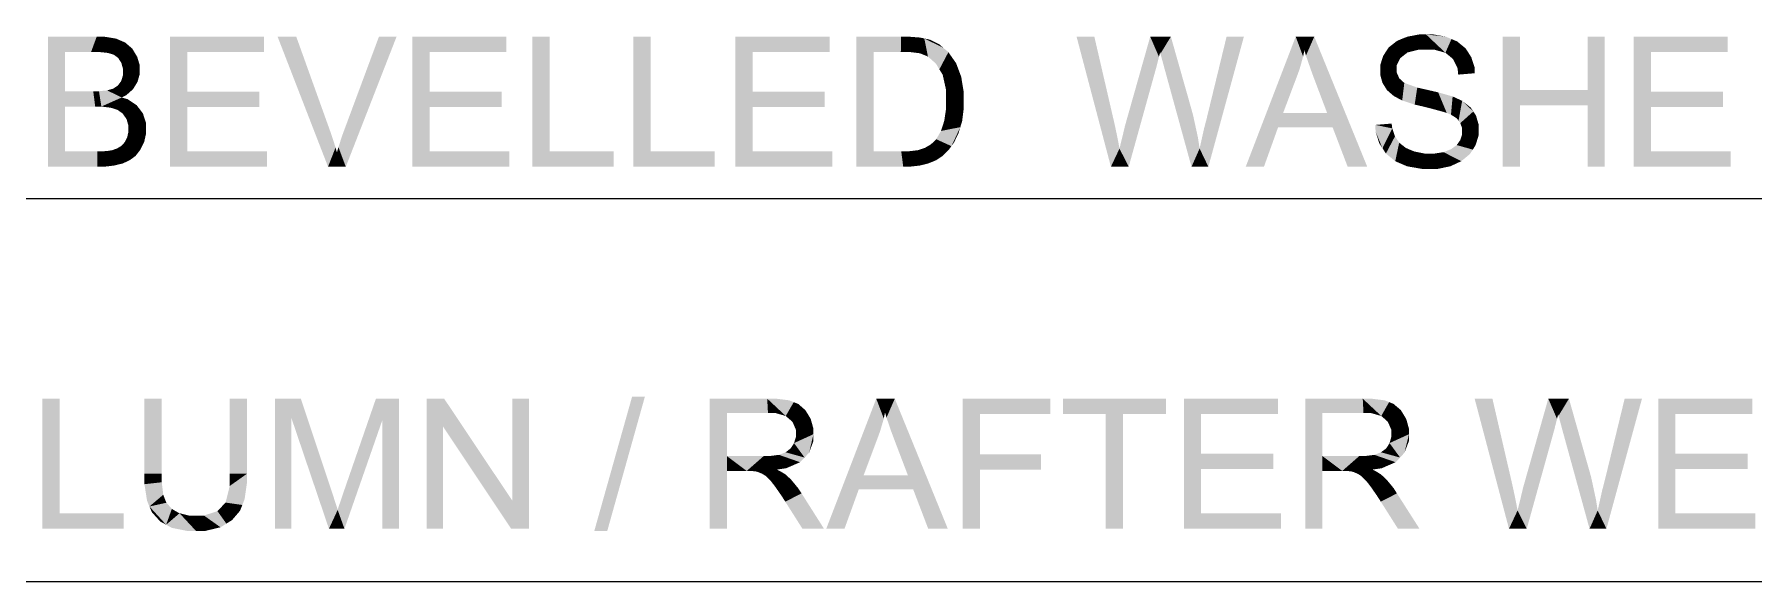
# Model space of a CAD drawing. Header units: millimetres. Extents: x 2 to 579, y 1 to 405.
# Drawn here: x 258.83 to 270.25, y 114.17 to 117.8 of the extents above; entities that cross this region are included whole.
import ezdxf

# ---------------------------------------------------------------- set-up
doc = ezdxf.new("R2010")
doc.units = ezdxf.units.MM
doc.linetypes.add('XKITLINE00', pattern=[0])
doc.layers.add('LinkedObject', color=7, linetype='Continuous', lineweight=0)

# ---------------------------------------------------------------- blocks, each defined once
blk = doc.blocks.new('*A4')
at = {"layer": 'LinkedObject'}
for points in [[(268.027, 117.804), (268.023, 117.703), (267.948, 117.789)], [(268.071, 117.804), (268.023, 117.703), (268.027, 117.804)], [(268.023, 117.703), (268.071, 117.804), (268.075, 117.703)], [(268.071, 117.804), (268.125, 117.703), (268.075, 117.703)], [(268.203, 117.789), (268.071, 117.804), (268.119, 117.804)], [(268.24, 117.773), (268.071, 117.804), (268.203, 117.789)], [(268.2, 117.682), (268.071, 117.804), (268.24, 117.773)], [(268.125, 117.703), (268.071, 117.804), (268.2, 117.682)], [(258.921, 117.789), (259.035, 117.325), (258.921, 116.925)], [(259.035, 117.427), (259.035, 117.325), (258.921, 117.789)], [(258.921, 117.789), (259.035, 117.688), (259.035, 117.427)], [(259.208, 117.688), (258.921, 117.789), (259.245, 117.789)], [(259.035, 117.688), (258.921, 117.789), (259.208, 117.688)], [(259.208, 117.688), (259.245, 117.789), (259.254, 117.688)], [(259.245, 117.789), (259.32, 117.681), (259.254, 117.688)], [(259.294, 117.789), (259.32, 117.681), (259.245, 117.789)], [(259.374, 117.776), (259.32, 117.681), (259.294, 117.789)], [(259.32, 117.681), (259.374, 117.776), (259.339, 117.675)], [(259.339, 117.675), (259.374, 117.776), (259.359, 117.669)], [(259.359, 117.669), (259.374, 117.776), (259.404, 117.763)], [(259.404, 117.763), (259.388, 117.647), (259.359, 117.669)], [(259.434, 117.75), (259.388, 117.647), (259.404, 117.763)], [(259.481, 117.71), (259.388, 117.647), (259.434, 117.75)], [(259.497, 117.683), (259.388, 117.647), (259.481, 117.71)], [(259.846, 117.423), (259.732, 116.925), (259.732, 117.789)], [(259.846, 117.423), (259.732, 117.789), (259.846, 117.688)], [(260.356, 117.688), (259.732, 117.789), (260.356, 117.789)], [(259.846, 117.688), (259.732, 117.789), (260.356, 117.688)], [(260.57, 117.789), (260.781, 116.925), (260.446, 117.789)], [(260.795, 117.162), (260.781, 116.925), (260.57, 117.789)], [(261.236, 117.789), (260.886, 117.162), (261.119, 117.789)], [(260.899, 116.925), (260.886, 117.162), (261.236, 117.789)], [(261.455, 117.423), (261.341, 116.925), (261.341, 117.789)], [(261.455, 117.423), (261.341, 117.789), (261.455, 117.688)], [(261.965, 117.688), (261.341, 117.789), (261.965, 117.789)], [(261.455, 117.688), (261.341, 117.789), (261.965, 117.688)], [(262.252, 117.789), (262.138, 116.925), (262.138, 117.789)], [(262.252, 117.027), (262.138, 116.925), (262.252, 117.789)], [(262.923, 117.789), (262.809, 116.925), (262.809, 117.789)], [(262.923, 117.027), (262.809, 116.925), (262.923, 117.789)], [(263.6, 117.423), (263.486, 116.925), (263.486, 117.789)], [(263.6, 117.423), (263.486, 117.789), (263.6, 117.688)], [(264.111, 117.688), (263.486, 117.789), (264.111, 117.789)], [(263.6, 117.688), (263.486, 117.789), (264.111, 117.688)], [(264.289, 117.789), (264.403, 117.688), (264.289, 116.925)], [(264.584, 117.688), (264.289, 117.789), (264.586, 117.789)], [(264.403, 117.688), (264.289, 117.789), (264.584, 117.688)], [(264.586, 117.789), (264.635, 117.688), (264.584, 117.688)], [(264.636, 117.789), (264.635, 117.688), (264.586, 117.789)], [(264.636, 117.789), (264.709, 117.679), (264.635, 117.688)], [(264.713, 117.783), (264.709, 117.679), (264.636, 117.789)], [(264.74, 117.777), (264.709, 117.679), (264.713, 117.783)], [(264.74, 117.777), (264.732, 117.67), (264.709, 117.679)], [(264.732, 117.67), (264.74, 117.777), (264.764, 117.657)], [(264.84, 117.738), (264.74, 117.777), (264.777, 117.769)], [(264.866, 117.715), (264.74, 117.777), (264.84, 117.738)], [(264.818, 117.609), (264.74, 117.777), (264.866, 117.715)], [(264.764, 117.657), (264.74, 117.777), (264.818, 117.609)], [(264.866, 117.715), (264.84, 117.572), (264.818, 117.609)], [(264.9, 117.686), (264.84, 117.572), (264.866, 117.715)], [(265.869, 117.789), (265.979, 116.925), (265.751, 117.789)], [(266, 117.223), (265.979, 116.925), (265.869, 117.789)], [(266.24, 117.789), (266.28, 117.584), (266.075, 117.206)], [(266.28, 117.584), (266.24, 117.789), (266.285, 117.604)], [(266.285, 117.604), (266.24, 117.789), (266.298, 117.655)], [(266.298, 117.655), (266.24, 117.789), (266.306, 117.685)], [(266.377, 117.789), (266.306, 117.685), (266.24, 117.789)], [(266.306, 117.685), (266.377, 117.789), (266.308, 117.676)], [(266.308, 117.676), (266.377, 117.789), (266.322, 117.625)], [(266.322, 117.625), (266.377, 117.789), (266.333, 117.584)], [(266.333, 117.584), (266.377, 117.789), (266.501, 117.352)], [(266.862, 117.789), (266.612, 117.234), (266.747, 117.789)], [(266.626, 116.925), (266.612, 117.234), (266.862, 117.789)], [(267.206, 117.789), (267.217, 117.533), (266.874, 116.925)], [(267.217, 117.533), (267.206, 117.789), (267.232, 117.574)], [(267.232, 117.574), (267.206, 117.789), (267.255, 117.657)], [(267.255, 117.657), (267.206, 117.789), (267.264, 117.699)], [(267.329, 117.789), (267.264, 117.699), (267.206, 117.789)], [(267.264, 117.699), (267.329, 117.789), (267.274, 117.663)], [(267.274, 117.663), (267.329, 117.789), (267.305, 117.574)], [(267.305, 117.574), (267.329, 117.789), (267.325, 117.519)], [(267.325, 117.519), (267.329, 117.789), (267.415, 117.281)], [(267.415, 117.281), (267.329, 117.789), (267.451, 117.187)], [(267.451, 117.187), (267.329, 117.789), (267.681, 116.925)], [(267.823, 117.717), (267.924, 117.665), (267.804, 117.688)], [(267.877, 117.76), (267.924, 117.665), (267.823, 117.717)], [(267.948, 117.684), (267.877, 117.76), (267.912, 117.775)], [(267.924, 117.665), (267.877, 117.76), (267.948, 117.684)], [(267.948, 117.789), (268.023, 117.703), (267.912, 117.775)], [(267.912, 117.775), (268.023, 117.703), (267.948, 117.684)], [(268.24, 117.773), (268.226, 117.661), (268.2, 117.682)], [(268.277, 117.758), (268.226, 117.661), (268.24, 117.773)], [(268.226, 117.661), (268.277, 117.758), (268.251, 117.64)], [(268.251, 117.64), (268.277, 117.758), (268.353, 117.682)], [(268.353, 117.682), (268.277, 117.758), (268.333, 117.712)], [(268.695, 117.434), (268.581, 116.925), (268.581, 117.789)], [(268.695, 117.434), (268.581, 117.789), (268.695, 117.789)], [(269.258, 117.789), (269.144, 117.434), (269.144, 117.789)], [(269.144, 117.332), (269.144, 117.434), (269.258, 117.789)], [(269.144, 117.332), (269.258, 117.789), (269.258, 116.925)], [(269.564, 117.423), (269.45, 116.925), (269.45, 117.789)], [(269.564, 117.423), (269.45, 117.789), (269.564, 117.688)], [(270.075, 117.688), (269.45, 117.789), (270.075, 117.789)], [(269.564, 117.688), (269.45, 117.789), (270.075, 117.688)], [(259.388, 117.647), (259.497, 117.683), (259.398, 117.631)], [(259.497, 117.683), (259.409, 117.614), (259.398, 117.631)], [(259.409, 117.614), (259.497, 117.683), (259.419, 117.577)], [(259.419, 117.577), (259.497, 117.683), (259.531, 117.568)], [(259.531, 117.568), (259.419, 117.555), (259.419, 117.577)], [(259.531, 117.598), (259.497, 117.683), (259.514, 117.655)], [(259.531, 117.568), (259.497, 117.683), (259.531, 117.598)], [(264.289, 116.925), (264.403, 117.688), (264.403, 117.027)], [(264.951, 117.613), (264.84, 117.572), (264.9, 117.686)], [(264.84, 117.572), (264.951, 117.613), (264.862, 117.536)], [(264.862, 117.536), (264.951, 117.613), (264.968, 117.568)], [(266.075, 117.206), (266.28, 117.584), (266.097, 116.925)], [(266.501, 117.352), (266.514, 116.925), (266.333, 117.584)], [(267.804, 117.688), (267.767, 117.566), (267.786, 117.66)], [(267.9, 117.646), (267.767, 117.566), (267.804, 117.688)], [(267.786, 117.66), (267.767, 117.566), (267.767, 117.599)], [(267.877, 117.6), (267.767, 117.566), (267.9, 117.646)], [(267.767, 117.566), (267.877, 117.6), (267.877, 117.573)], [(267.804, 117.688), (267.924, 117.665), (267.9, 117.646)], [(268.353, 117.682), (268.281, 117.578), (268.251, 117.64)], [(268.372, 117.652), (268.281, 117.578), (268.353, 117.682)], [(268.394, 117.584), (268.281, 117.578), (268.372, 117.652)], [(268.395, 117.546), (268.281, 117.578), (268.394, 117.584)], [(268.281, 117.578), (268.395, 117.546), (268.285, 117.537)], [(259.386, 117.465), (259.441, 117.4), (259.353, 117.443)], [(259.501, 117.464), (259.386, 117.465), (259.408, 117.495)], [(259.486, 117.44), (259.386, 117.465), (259.501, 117.464)], [(259.441, 117.4), (259.386, 117.465), (259.486, 117.44)], [(259.408, 117.495), (259.531, 117.568), (259.501, 117.464)], [(259.419, 117.532), (259.531, 117.568), (259.408, 117.495)], [(259.419, 117.555), (259.531, 117.568), (259.419, 117.532)], [(259.501, 117.464), (259.531, 117.568), (259.516, 117.489)], [(259.516, 117.489), (259.531, 117.568), (259.531, 117.541)], [(264.968, 117.568), (264.885, 117.432), (264.862, 117.536)], [(264.985, 117.523), (264.885, 117.432), (264.968, 117.568)], [(265.002, 117.42), (264.885, 117.432), (264.985, 117.523)], [(266.874, 116.925), (267.217, 117.533), (267.122, 117.281)], [(267.877, 117.55), (267.767, 117.566), (267.877, 117.573)], [(267.767, 117.566), (267.877, 117.55), (267.767, 117.536)], [(267.767, 117.536), (267.877, 117.55), (267.782, 117.482)], [(267.782, 117.482), (267.877, 117.55), (267.797, 117.458)], [(267.797, 117.458), (267.877, 117.55), (267.894, 117.512)], [(267.894, 117.512), (267.858, 117.394), (267.797, 117.458)], [(267.91, 117.497), (267.858, 117.394), (267.894, 117.512)], [(267.858, 117.394), (267.91, 117.497), (267.889, 117.378)], [(267.889, 117.378), (267.91, 117.497), (267.927, 117.482)], [(267.889, 117.378), (267.927, 117.482), (267.913, 117.365)], [(267.913, 117.365), (267.927, 117.482), (267.996, 117.338)], [(267.996, 117.338), (267.927, 117.482), (268.013, 117.451)], [(259.235, 117.325), (259.035, 117.427), (259.222, 117.427)], [(259.035, 117.325), (259.035, 117.427), (259.235, 117.325)], [(259.276, 117.325), (259.222, 117.427), (259.26, 117.427)], [(259.235, 117.325), (259.222, 117.427), (259.276, 117.325)], [(259.315, 117.432), (259.411, 117.385), (259.26, 117.427)], [(259.26, 117.427), (259.411, 117.385), (259.276, 117.325)], [(259.276, 117.325), (259.411, 117.385), (259.339, 117.317)], [(259.331, 117.437), (259.441, 117.4), (259.315, 117.432)], [(259.411, 117.385), (259.315, 117.432), (259.441, 117.4)], [(259.353, 117.443), (259.441, 117.4), (259.331, 117.437)], [(259.411, 117.385), (259.383, 117.303), (259.339, 117.317)], [(259.383, 117.303), (259.411, 117.385), (259.418, 117.278)], [(259.51, 117.334), (259.411, 117.385), (259.45, 117.374)], [(259.418, 117.278), (259.411, 117.385), (259.51, 117.334)], [(259.846, 117.321), (259.732, 116.925), (259.846, 117.423)], [(260.325, 117.321), (259.846, 117.423), (260.325, 117.423)], [(259.846, 117.321), (259.846, 117.423), (260.325, 117.321)], [(261.455, 117.321), (261.341, 116.925), (261.455, 117.423)], [(261.933, 117.321), (261.455, 117.423), (261.933, 117.423)], [(261.455, 117.321), (261.455, 117.423), (261.933, 117.321)], [(263.6, 117.321), (263.486, 116.925), (263.6, 117.423)], [(264.079, 117.321), (263.6, 117.423), (264.079, 117.423)], [(263.6, 117.321), (263.6, 117.423), (264.079, 117.321)], [(265.002, 117.362), (264.885, 117.432), (265.002, 117.42)], [(264.885, 117.432), (265.002, 117.362), (264.885, 117.364)], [(265.002, 117.362), (264.885, 117.315), (264.885, 117.364)], [(265.002, 117.313), (264.885, 117.315), (265.002, 117.362)], [(266.524, 117.27), (266.514, 116.925), (266.501, 117.352)], [(267.797, 117.458), (267.858, 117.394), (267.812, 117.434)], [(267.996, 117.338), (268.013, 117.451), (268.056, 117.324)], [(268.056, 117.324), (268.013, 117.451), (268.083, 117.435)], [(268.056, 117.324), (268.083, 117.435), (268.115, 117.309)], [(268.115, 117.309), (268.083, 117.435), (268.152, 117.419)], [(268.115, 117.309), (268.152, 117.419), (268.192, 117.288)], [(268.192, 117.288), (268.152, 117.419), (268.209, 117.282)], [(268.209, 117.282), (268.152, 117.419), (268.237, 117.271)], [(268.248, 117.392), (268.237, 117.271), (268.152, 117.419)], [(268.274, 117.38), (268.237, 117.271), (268.248, 117.392)], [(268.237, 117.271), (268.274, 117.38), (268.276, 117.246)], [(268.276, 117.246), (268.274, 117.38), (268.311, 117.363)], [(268.276, 117.246), (268.311, 117.363), (268.287, 117.231)], [(268.287, 117.231), (268.311, 117.363), (268.299, 117.215)], [(268.311, 117.363), (268.385, 117.292), (268.299, 117.215)], [(268.385, 117.292), (268.311, 117.363), (268.367, 117.319)], [(268.695, 117.332), (268.581, 116.925), (268.695, 117.434)], [(268.695, 117.434), (269.144, 117.332), (268.695, 117.332)], [(269.144, 117.434), (269.144, 117.332), (268.695, 117.434)], [(269.564, 117.321), (269.45, 116.925), (269.564, 117.423)], [(270.043, 117.321), (269.564, 117.423), (270.043, 117.423)], [(269.564, 117.321), (269.564, 117.423), (270.043, 117.321)], [(258.921, 116.925), (259.035, 117.325), (259.035, 117.027)], [(259.418, 117.278), (259.51, 117.334), (259.43, 117.26)], [(259.43, 117.26), (259.51, 117.334), (259.443, 117.242)], [(259.443, 117.242), (259.51, 117.334), (259.531, 117.307)], [(259.531, 117.307), (259.455, 117.2), (259.443, 117.242)], [(259.552, 117.279), (259.455, 117.2), (259.531, 117.307)], [(259.573, 117.214), (259.455, 117.2), (259.552, 117.279)], [(259.846, 117.027), (259.732, 116.925), (259.846, 117.321)], [(261.455, 117.027), (261.341, 116.925), (261.455, 117.321)], [(263.6, 117.027), (263.486, 116.925), (263.6, 117.321)], [(264.885, 117.315), (265.002, 117.313), (264.873, 117.232)], [(264.873, 117.232), (265.002, 117.313), (264.979, 117.188)], [(264.979, 117.188), (265.002, 117.313), (264.991, 117.226)], [(266.557, 117.118), (266.514, 116.925), (266.524, 117.27)], [(266.612, 117.234), (266.626, 116.925), (266.598, 117.181)], [(267.089, 117.187), (266.874, 116.925), (267.122, 117.281)], [(267.122, 117.281), (267.451, 117.187), (267.089, 117.187)], [(267.415, 117.281), (267.451, 117.187), (267.122, 117.281)], [(268.299, 117.215), (268.385, 117.292), (268.311, 117.18)], [(268.311, 117.18), (268.385, 117.292), (268.403, 117.265)], [(268.311, 117.18), (268.403, 117.265), (268.311, 117.16)], [(268.311, 117.16), (268.403, 117.265), (268.311, 117.14)], [(268.403, 117.265), (268.421, 117.169), (268.311, 117.14)], [(268.421, 117.169), (268.403, 117.265), (268.421, 117.204)], [(268.581, 116.925), (268.695, 117.332), (268.695, 116.925)], [(269.144, 117.332), (269.258, 116.925), (269.144, 116.925)], [(269.564, 117.027), (269.45, 116.925), (269.564, 117.321)], [(259.547, 117.063), (259.43, 117.087), (259.447, 117.119)], [(259.447, 117.119), (259.573, 117.176), (259.547, 117.063)], [(259.455, 117.155), (259.573, 117.176), (259.447, 117.119)], [(259.573, 117.176), (259.455, 117.2), (259.573, 117.214)], [(259.455, 117.2), (259.573, 117.176), (259.455, 117.176)], [(259.573, 117.176), (259.455, 117.155), (259.455, 117.176)], [(259.547, 117.063), (259.573, 117.176), (259.56, 117.089)], [(259.56, 117.089), (259.573, 117.176), (259.573, 117.146)], [(260.808, 117.124), (260.781, 116.925), (260.795, 117.162)], [(260.831, 117.053), (260.781, 116.925), (260.808, 117.124)], [(260.873, 117.126), (260.899, 116.925), (260.85, 117.055)], [(260.886, 117.162), (260.899, 116.925), (260.873, 117.126)], [(264.819, 117.108), (264.979, 117.188), (264.92, 117.062)], [(264.851, 117.163), (264.979, 117.188), (264.819, 117.108)], [(264.862, 117.197), (264.979, 117.188), (264.851, 117.163)], [(264.979, 117.188), (264.862, 117.197), (264.873, 117.232)], [(264.92, 117.062), (264.979, 117.188), (264.938, 117.087)], [(264.938, 117.087), (264.979, 117.188), (264.968, 117.15)], [(266.01, 117.178), (265.979, 116.925), (266, 117.223)], [(266.028, 117.09), (265.979, 116.925), (266.01, 117.178)], [(266.072, 117.195), (266.097, 116.925), (266.053, 117.115)], [(266.075, 117.206), (266.097, 116.925), (266.072, 117.195)], [(266.598, 117.181), (266.626, 116.925), (266.577, 117.087)], [(266.874, 116.925), (267.089, 117.187), (266.995, 116.925)], [(267.451, 117.187), (267.681, 116.925), (267.551, 116.925)], [(267.847, 117.18), (267.735, 117.203), (267.843, 117.212)], [(267.735, 117.203), (267.782, 117.048), (267.736, 117.16)], [(267.847, 117.18), (267.782, 117.048), (267.735, 117.203)], [(267.736, 117.16), (267.782, 117.048), (267.76, 117.082)], [(267.865, 117.127), (267.782, 117.048), (267.847, 117.18)], [(267.782, 117.048), (267.865, 117.127), (267.805, 117.013)], [(267.805, 117.013), (267.865, 117.127), (267.867, 116.962)], [(267.879, 117.106), (267.867, 116.962), (267.865, 117.127)], [(268.299, 117.103), (268.421, 117.169), (268.401, 117.07)], [(268.311, 117.14), (268.421, 117.169), (268.299, 117.103)], [(268.401, 117.07), (268.421, 117.169), (268.421, 117.135)], [(259.035, 117.027), (259.25, 116.925), (258.921, 116.925)], [(259.25, 117.027), (259.25, 116.925), (259.035, 117.027)], [(259.25, 117.027), (259.291, 116.925), (259.25, 116.925)], [(259.278, 117.027), (259.291, 116.925), (259.25, 117.027)], [(259.317, 117.03), (259.361, 116.933), (259.278, 117.027)], [(259.278, 117.027), (259.361, 116.933), (259.291, 116.925)], [(259.328, 117.032), (259.361, 116.933), (259.317, 117.03)], [(259.389, 116.94), (259.328, 117.032), (259.348, 117.035)], [(259.361, 116.933), (259.328, 117.032), (259.389, 116.94)], [(259.381, 117.047), (259.484, 116.983), (259.348, 117.035)], [(259.348, 117.035), (259.484, 116.983), (259.389, 116.94)], [(259.394, 117.055), (259.484, 116.983), (259.381, 117.047)], [(259.484, 116.983), (259.394, 117.055), (259.408, 117.063)], [(259.43, 117.087), (259.503, 116.997), (259.408, 117.063)], [(259.408, 117.063), (259.503, 116.997), (259.484, 116.983)], [(259.534, 117.037), (259.43, 117.087), (259.547, 117.063)], [(259.503, 116.997), (259.43, 117.087), (259.534, 117.037)], [(259.732, 116.925), (259.846, 117.027), (260.376, 116.925)], [(260.376, 116.925), (259.846, 117.027), (260.376, 117.027)], [(260.84, 117.02), (260.781, 116.925), (260.831, 117.053)], [(260.781, 116.925), (260.84, 117.02), (260.899, 116.925)], [(260.85, 117.055), (260.899, 116.925), (260.84, 117.02)], [(261.341, 116.925), (261.455, 117.027), (261.985, 116.925)], [(261.985, 116.925), (261.455, 117.027), (261.985, 117.027)], [(262.138, 116.925), (262.252, 117.027), (262.677, 116.925)], [(262.677, 116.925), (262.252, 117.027), (262.677, 117.027)], [(262.809, 116.925), (262.923, 117.027), (263.348, 116.925)], [(263.348, 116.925), (262.923, 117.027), (263.348, 117.027)], [(263.486, 116.925), (263.6, 117.027), (264.13, 116.925)], [(264.13, 116.925), (263.6, 117.027), (264.13, 117.027)], [(264.403, 117.027), (264.6, 116.925), (264.289, 116.925)], [(264.587, 117.027), (264.6, 116.925), (264.403, 117.027)], [(264.587, 117.027), (264.639, 116.925), (264.6, 116.925)], [(264.63, 117.027), (264.639, 116.925), (264.587, 117.027)], [(264.739, 116.94), (264.63, 117.027), (264.697, 117.035)], [(264.709, 116.933), (264.63, 117.027), (264.739, 116.94)], [(264.639, 116.925), (264.63, 117.027), (264.709, 116.933)], [(264.721, 117.043), (264.739, 116.94), (264.697, 117.035)], [(264.745, 117.051), (264.739, 116.94), (264.721, 117.043)], [(264.739, 116.94), (264.745, 117.051), (264.769, 116.948)], [(264.842, 116.984), (264.745, 117.051), (264.784, 117.074)], [(264.82, 116.969), (264.745, 117.051), (264.842, 116.984)], [(264.769, 116.948), (264.745, 117.051), (264.82, 116.969)], [(264.799, 117.088), (264.863, 116.998), (264.784, 117.074)], [(264.784, 117.074), (264.863, 116.998), (264.842, 116.984)], [(264.92, 117.062), (264.799, 117.088), (264.819, 117.108)], [(264.902, 117.037), (264.799, 117.088), (264.92, 117.062)], [(264.863, 116.998), (264.799, 117.088), (264.902, 117.037)], [(266.036, 117.046), (265.979, 116.925), (266.028, 117.09)], [(266.036, 117.046), (266.097, 116.925), (265.979, 116.925)], [(266.053, 117.115), (266.097, 116.925), (266.036, 117.046)], [(266.568, 117.046), (266.514, 116.925), (266.557, 117.118)], [(266.568, 117.046), (266.626, 116.925), (266.514, 116.925)], [(266.577, 117.087), (266.626, 116.925), (266.568, 117.046)], [(267.893, 117.085), (267.867, 116.962), (267.879, 117.106)], [(267.893, 117.085), (267.906, 116.945), (267.867, 116.962)], [(267.936, 117.051), (267.906, 116.945), (267.893, 117.085)], [(267.906, 116.945), (267.936, 117.051), (267.946, 116.928)], [(267.965, 117.038), (267.946, 116.928), (267.936, 117.051)], [(267.995, 117.026), (267.946, 116.928), (267.965, 117.038)], [(267.995, 117.026), (268.044, 116.911), (267.946, 116.928)], [(268.061, 117.013), (268.044, 116.911), (267.995, 117.026)], [(268.061, 117.013), (268.102, 116.911), (268.044, 116.911)], [(268.097, 117.013), (268.102, 116.911), (268.061, 117.013)], [(268.097, 117.013), (268.149, 116.911), (268.102, 116.911)], [(268.13, 117.013), (268.149, 116.911), (268.097, 117.013)], [(268.188, 117.022), (268.269, 116.945), (268.13, 117.013)], [(268.13, 117.013), (268.269, 116.945), (268.149, 116.911)], [(268.213, 117.032), (268.362, 117.009), (268.188, 117.022)], [(268.305, 116.962), (268.188, 117.022), (268.362, 117.009)], [(268.269, 116.945), (268.188, 117.022), (268.305, 116.962)], [(268.238, 117.042), (268.362, 117.009), (268.213, 117.032)], [(268.275, 117.069), (268.382, 117.039), (268.238, 117.042)], [(268.238, 117.042), (268.382, 117.039), (268.362, 117.009)], [(268.287, 117.086), (268.401, 117.07), (268.275, 117.069)], [(268.382, 117.039), (268.275, 117.069), (268.401, 117.07)], [(268.299, 117.103), (268.401, 117.07), (268.287, 117.086)], [(269.45, 116.925), (269.564, 117.027), (270.095, 116.925)], [(270.095, 116.925), (269.564, 117.027), (270.095, 117.027)], [(259.389, 116.94), (259.484, 116.983), (259.418, 116.947)], [(259.418, 116.947), (259.484, 116.983), (259.465, 116.969)], [(268.149, 116.911), (268.269, 116.945), (268.232, 116.928)], [(258.999, 115.385), (258.885, 114.521), (258.885, 115.385)], [(258.999, 114.623), (258.885, 114.521), (258.999, 115.385)], [(259.677, 115.385), (259.562, 114.886), (259.562, 115.385)], [(259.677, 114.886), (259.562, 114.886), (259.677, 115.385)], [(260.242, 115.385), (260.128, 114.886), (260.128, 115.385)], [(260.242, 114.886), (260.128, 114.886), (260.242, 115.385)], [(260.428, 115.385), (260.538, 115.256), (260.428, 114.521)], [(260.538, 115.256), (260.428, 115.385), (260.6, 115.385)], [(260.538, 115.256), (260.6, 115.385), (260.787, 114.521)], [(260.787, 114.521), (260.6, 115.385), (260.804, 114.774)], [(261.099, 115.385), (261.142, 115.244), (260.891, 114.784)], [(261.252, 115.385), (261.142, 115.244), (261.099, 115.385)], [(261.142, 114.521), (261.252, 115.385), (261.252, 114.521)], [(261.142, 115.244), (261.252, 115.385), (261.142, 114.521)], [(261.435, 115.385), (261.545, 115.199), (261.435, 114.521)], [(261.545, 115.199), (261.435, 115.385), (261.552, 115.385)], [(261.545, 115.199), (261.552, 115.385), (261.997, 114.521)], [(261.997, 114.521), (261.552, 115.385), (262.005, 114.707)], [(262.115, 115.385), (262.005, 114.707), (262.005, 115.385)], [(262.115, 114.521), (262.005, 114.707), (262.115, 115.385)], [(262.885, 115.399), (262.549, 114.507), (262.8, 115.399)], [(262.635, 114.507), (262.549, 114.507), (262.885, 115.399)], [(263.429, 115.004), (263.315, 114.521), (263.315, 115.385)], [(263.315, 115.385), (263.429, 115.29), (263.429, 115.004)], [(263.702, 115.29), (263.315, 115.385), (263.697, 115.385)], [(263.429, 115.29), (263.315, 115.385), (263.702, 115.29)], [(263.697, 115.385), (263.75, 115.29), (263.702, 115.29)], [(263.843, 115.374), (263.697, 115.385), (263.755, 115.385)], [(263.873, 115.362), (263.697, 115.385), (263.843, 115.374)], [(263.82, 115.27), (263.697, 115.385), (263.873, 115.362)], [(263.75, 115.29), (263.697, 115.385), (263.82, 115.27)], [(263.873, 115.362), (263.842, 115.251), (263.82, 115.27)], [(263.903, 115.35), (263.842, 115.251), (263.873, 115.362)], [(263.842, 115.251), (263.903, 115.35), (263.865, 115.231)], [(263.865, 115.231), (263.903, 115.35), (263.968, 115.28)], [(263.968, 115.28), (263.903, 115.35), (263.95, 115.309)], [(264.421, 115.385), (264.432, 115.129), (264.089, 114.521)], [(264.432, 115.129), (264.421, 115.385), (264.447, 115.17)], [(264.447, 115.17), (264.421, 115.385), (264.471, 115.253)], [(264.471, 115.253), (264.421, 115.385), (264.479, 115.294)], [(264.544, 115.385), (264.479, 115.294), (264.421, 115.385)], [(264.479, 115.294), (264.544, 115.385), (264.489, 115.259)], [(264.489, 115.259), (264.544, 115.385), (264.52, 115.169)], [(264.52, 115.169), (264.544, 115.385), (264.54, 115.115)], [(264.54, 115.115), (264.544, 115.385), (264.631, 114.876)], [(264.631, 114.876), (264.544, 115.385), (264.666, 114.783)], [(264.666, 114.783), (264.544, 115.385), (264.896, 114.521)], [(265.109, 115.015), (264.994, 114.521), (264.994, 115.385)], [(265.109, 115.015), (264.994, 115.385), (265.109, 115.283)], [(265.577, 115.283), (264.994, 115.385), (265.577, 115.385)], [(265.109, 115.283), (264.994, 115.385), (265.577, 115.283)], [(265.661, 115.385), (265.945, 115.283), (265.661, 115.283)], [(266.059, 115.283), (265.945, 115.283), (265.661, 115.385)], [(266.059, 115.283), (265.661, 115.385), (266.345, 115.385)], [(266.059, 115.283), (266.345, 115.385), (266.345, 115.283)], [(266.578, 115.019), (266.464, 114.521), (266.464, 115.385)], [(266.578, 115.019), (266.464, 115.385), (266.578, 115.283)], [(267.089, 115.283), (266.464, 115.385), (267.089, 115.385)], [(266.578, 115.283), (266.464, 115.385), (267.089, 115.283)], [(267.383, 115.004), (267.269, 114.521), (267.269, 115.385)], [(267.269, 115.385), (267.383, 115.29), (267.383, 115.004)], [(267.656, 115.29), (267.269, 115.385), (267.651, 115.385)], [(267.383, 115.29), (267.269, 115.385), (267.656, 115.29)], [(267.651, 115.385), (267.704, 115.29), (267.656, 115.29)], [(267.796, 115.374), (267.651, 115.385), (267.709, 115.385)], [(267.826, 115.362), (267.651, 115.385), (267.796, 115.374)], [(267.774, 115.27), (267.651, 115.385), (267.826, 115.362)], [(267.704, 115.29), (267.651, 115.385), (267.774, 115.27)], [(267.826, 115.362), (267.796, 115.251), (267.774, 115.27)], [(267.856, 115.35), (267.796, 115.251), (267.826, 115.362)], [(267.796, 115.251), (267.856, 115.35), (267.818, 115.231)], [(267.818, 115.231), (267.856, 115.35), (267.922, 115.28)], [(267.922, 115.28), (267.856, 115.35), (267.904, 115.309)], [(268.512, 115.385), (268.622, 114.521), (268.394, 115.385)], [(268.643, 114.819), (268.622, 114.521), (268.512, 115.385)], [(268.883, 115.385), (268.923, 115.179), (268.718, 114.802)], [(268.923, 115.179), (268.883, 115.385), (268.928, 115.2)], [(268.928, 115.2), (268.883, 115.385), (268.941, 115.251)], [(268.941, 115.251), (268.883, 115.385), (268.949, 115.281)], [(269.02, 115.385), (268.949, 115.281), (268.883, 115.385)], [(268.949, 115.281), (269.02, 115.385), (268.951, 115.271)], [(268.951, 115.271), (269.02, 115.385), (268.965, 115.22)], [(268.965, 115.22), (269.02, 115.385), (268.976, 115.179)], [(268.976, 115.179), (269.02, 115.385), (269.144, 114.947)], [(269.505, 115.385), (269.255, 114.83), (269.39, 115.385)], [(269.269, 114.521), (269.255, 114.83), (269.505, 115.385)], [(269.727, 115.019), (269.613, 114.521), (269.613, 115.385)], [(269.727, 115.019), (269.613, 115.385), (269.727, 115.283)], [(270.238, 115.283), (269.613, 115.385), (270.238, 115.385)], [(269.727, 115.283), (269.613, 115.385), (270.238, 115.283)], [(260.428, 114.521), (260.538, 115.256), (260.538, 114.521)], [(260.891, 114.784), (261.142, 115.244), (260.89, 114.521)], [(261.435, 114.521), (261.545, 115.199), (261.545, 114.521)], [(263.968, 115.28), (263.887, 115.18), (263.865, 115.231)], [(263.986, 115.25), (263.887, 115.18), (263.968, 115.28)], [(264.004, 115.185), (263.887, 115.18), (263.986, 115.25)], [(264.004, 115.149), (263.887, 115.18), (264.004, 115.185)], [(263.887, 115.18), (264.004, 115.149), (263.887, 115.15)], [(265.945, 114.521), (266.059, 115.283), (266.059, 114.521)], [(265.945, 115.283), (266.059, 115.283), (265.945, 114.521)], [(267.922, 115.28), (267.84, 115.18), (267.818, 115.231)], [(267.94, 115.25), (267.84, 115.18), (267.922, 115.28)], [(267.958, 115.185), (267.84, 115.18), (267.94, 115.25)], [(267.958, 115.149), (267.84, 115.18), (267.958, 115.185)], [(267.84, 115.18), (267.958, 115.149), (267.84, 115.15)], [(268.718, 114.802), (268.923, 115.179), (268.74, 114.521)], [(269.144, 114.947), (269.157, 114.521), (268.976, 115.179)], [(263.864, 115.072), (263.945, 114.994), (263.852, 115.054)], [(263.875, 115.09), (263.945, 114.994), (263.864, 115.072)], [(263.875, 115.09), (264.004, 115.149), (263.945, 114.994)], [(263.887, 115.129), (264.004, 115.149), (263.875, 115.09)], [(264.004, 115.149), (263.887, 115.129), (263.887, 115.15)], [(263.945, 114.994), (264.004, 115.149), (263.975, 115.026)], [(263.975, 115.026), (264.004, 115.149), (264.004, 115.104)], [(264.089, 114.521), (264.432, 115.129), (264.337, 114.876)], [(267.818, 115.072), (267.899, 114.994), (267.806, 115.054)], [(267.829, 115.09), (267.899, 114.994), (267.818, 115.072)], [(267.829, 115.09), (267.958, 115.149), (267.899, 114.994)], [(267.84, 115.129), (267.958, 115.149), (267.829, 115.09)], [(267.958, 115.149), (267.84, 115.129), (267.84, 115.15)], [(267.899, 114.994), (267.958, 115.149), (267.928, 115.026)], [(267.928, 115.026), (267.958, 115.149), (267.958, 115.104)], [(263.429, 115.004), (263.429, 114.905), (263.315, 114.521)], [(263.561, 114.905), (263.429, 115.004), (263.674, 115.004)], [(263.429, 114.905), (263.429, 115.004), (263.561, 114.905)], [(263.561, 114.905), (263.674, 115.004), (263.583, 114.905)], [(263.583, 114.905), (263.674, 115.004), (263.615, 114.903)], [(263.615, 114.903), (263.674, 115.004), (263.625, 114.901)], [(263.625, 114.901), (263.674, 115.004), (263.638, 114.897)], [(263.638, 114.897), (263.674, 115.004), (263.664, 114.886)], [(263.664, 114.886), (263.674, 115.004), (263.713, 115.004)], [(263.664, 114.886), (263.713, 115.004), (263.677, 114.878)], [(263.713, 115.004), (263.761, 114.914), (263.677, 114.878)], [(263.775, 115.012), (263.761, 114.914), (263.713, 115.004)], [(263.761, 114.914), (263.775, 115.012), (263.823, 114.923)], [(263.797, 115.02), (263.945, 114.994), (263.775, 115.012)], [(263.915, 114.963), (263.775, 115.012), (263.945, 114.994)], [(263.823, 114.923), (263.775, 115.012), (263.915, 114.963)], [(263.819, 115.029), (263.945, 114.994), (263.797, 115.02)], [(263.945, 114.994), (263.819, 115.029), (263.852, 115.054)], [(265.109, 114.913), (264.994, 114.521), (265.109, 115.015)], [(265.514, 114.913), (265.109, 115.015), (265.514, 115.015)], [(265.109, 114.913), (265.109, 115.015), (265.514, 114.913)], [(266.578, 114.917), (266.464, 114.521), (266.578, 115.019)], [(267.057, 114.917), (266.578, 115.019), (267.057, 115.019)], [(266.578, 114.917), (266.578, 115.019), (267.057, 114.917)], [(267.383, 115.004), (267.383, 114.905), (267.269, 114.521)], [(267.515, 114.905), (267.383, 115.004), (267.628, 115.004)], [(267.383, 114.905), (267.383, 115.004), (267.515, 114.905)], [(267.515, 114.905), (267.628, 115.004), (267.537, 114.905)], [(267.537, 114.905), (267.628, 115.004), (267.569, 114.903)], [(267.569, 114.903), (267.628, 115.004), (267.578, 114.901)], [(267.578, 114.901), (267.628, 115.004), (267.592, 114.897)], [(267.592, 114.897), (267.628, 115.004), (267.618, 114.886)], [(267.618, 114.886), (267.628, 115.004), (267.667, 115.004)], [(267.618, 114.886), (267.667, 115.004), (267.631, 114.878)], [(267.667, 115.004), (267.715, 114.914), (267.631, 114.878)], [(267.728, 115.012), (267.715, 114.914), (267.667, 115.004)], [(267.715, 114.914), (267.728, 115.012), (267.777, 114.923)], [(267.75, 115.02), (267.899, 114.994), (267.728, 115.012)], [(267.869, 114.963), (267.728, 115.012), (267.899, 114.994)], [(267.777, 114.923), (267.728, 115.012), (267.869, 114.963)], [(267.772, 115.029), (267.899, 114.994), (267.75, 115.02)], [(267.899, 114.994), (267.772, 115.029), (267.806, 115.054)], [(269.727, 114.917), (269.613, 114.521), (269.727, 115.019)], [(270.206, 114.917), (269.727, 115.019), (270.206, 115.019)], [(269.727, 114.917), (269.727, 115.019), (270.206, 114.917)], [(259.677, 114.886), (259.562, 114.817), (259.562, 114.886)], [(259.677, 114.83), (259.562, 114.817), (259.677, 114.886)], [(260.101, 114.695), (260.242, 114.886), (260.212, 114.679)], [(260.128, 114.805), (260.242, 114.886), (260.101, 114.695)], [(260.242, 114.886), (260.128, 114.805), (260.128, 114.886)], [(260.212, 114.679), (260.242, 114.886), (260.227, 114.718)], [(260.227, 114.718), (260.242, 114.886), (260.242, 114.821)], [(263.315, 114.521), (263.429, 114.905), (263.429, 114.521)], [(263.677, 114.878), (263.761, 114.914), (263.69, 114.87)], [(263.761, 114.914), (263.719, 114.841), (263.69, 114.87)], [(263.784, 114.903), (263.719, 114.841), (263.761, 114.914)], [(263.719, 114.841), (263.784, 114.903), (263.735, 114.82)], [(263.735, 114.82), (263.784, 114.903), (263.751, 114.799)], [(263.751, 114.799), (263.784, 114.903), (263.83, 114.871)], [(263.83, 114.871), (263.792, 114.74), (263.751, 114.799)], [(263.83, 114.871), (263.784, 114.903), (263.818, 114.882)], [(263.855, 114.848), (263.792, 114.74), (263.83, 114.871)], [(263.902, 114.791), (263.792, 114.74), (263.855, 114.848)], [(264.305, 114.783), (264.089, 114.521), (264.337, 114.876)], [(264.337, 114.876), (264.666, 114.783), (264.305, 114.783)], [(264.631, 114.876), (264.666, 114.783), (264.337, 114.876)], [(264.994, 114.521), (265.109, 114.913), (265.109, 114.521)], [(266.578, 114.623), (266.464, 114.521), (266.578, 114.917)], [(267.269, 114.521), (267.383, 114.905), (267.383, 114.521)], [(267.631, 114.878), (267.715, 114.914), (267.643, 114.87)], [(267.715, 114.914), (267.672, 114.841), (267.643, 114.87)], [(267.738, 114.903), (267.672, 114.841), (267.715, 114.914)], [(267.672, 114.841), (267.738, 114.903), (267.689, 114.82)], [(267.689, 114.82), (267.738, 114.903), (267.705, 114.799)], [(267.705, 114.799), (267.738, 114.903), (267.784, 114.871)], [(267.784, 114.871), (267.746, 114.74), (267.705, 114.799)], [(267.784, 114.871), (267.738, 114.903), (267.772, 114.882)], [(267.809, 114.848), (267.746, 114.74), (267.784, 114.871)], [(267.856, 114.791), (267.746, 114.74), (267.809, 114.848)], [(269.167, 114.866), (269.157, 114.521), (269.144, 114.947)], [(269.2, 114.713), (269.157, 114.521), (269.167, 114.866)], [(269.727, 114.623), (269.613, 114.521), (269.727, 114.917)], [(259.677, 114.83), (259.595, 114.669), (259.562, 114.817)], [(259.562, 114.817), (259.595, 114.669), (259.579, 114.709)], [(259.687, 114.747), (259.595, 114.669), (259.677, 114.83)], [(259.595, 114.669), (259.687, 114.747), (259.697, 114.72)], [(260.818, 114.731), (260.787, 114.521), (260.804, 114.774)], [(260.839, 114.667), (260.787, 114.521), (260.818, 114.731)], [(260.876, 114.739), (260.89, 114.521), (260.852, 114.67)], [(260.891, 114.784), (260.89, 114.521), (260.876, 114.739)], [(263.792, 114.74), (263.902, 114.791), (263.817, 114.701)], [(263.817, 114.701), (263.902, 114.791), (263.925, 114.756)], [(263.817, 114.701), (263.925, 114.756), (263.931, 114.521)], [(263.931, 114.521), (263.925, 114.756), (264.074, 114.521)], [(264.089, 114.521), (264.305, 114.783), (264.21, 114.521)], [(264.666, 114.783), (264.896, 114.521), (264.766, 114.521)], [(267.746, 114.74), (267.856, 114.791), (267.771, 114.701)], [(267.771, 114.701), (267.856, 114.791), (267.878, 114.756)], [(267.771, 114.701), (267.878, 114.756), (267.885, 114.521)], [(267.885, 114.521), (267.878, 114.756), (268.028, 114.521)], [(268.653, 114.774), (268.622, 114.521), (268.643, 114.819)], [(268.671, 114.686), (268.622, 114.521), (268.653, 114.774)], [(268.715, 114.791), (268.74, 114.521), (268.696, 114.711)], [(268.718, 114.802), (268.74, 114.521), (268.715, 114.791)], [(269.241, 114.777), (269.269, 114.521), (269.22, 114.683)], [(269.255, 114.83), (269.269, 114.521), (269.241, 114.777)], [(258.885, 114.521), (258.999, 114.623), (259.424, 114.521)], [(259.424, 114.521), (258.999, 114.623), (259.424, 114.623)], [(259.708, 114.694), (259.595, 114.669), (259.697, 114.72)], [(259.708, 114.694), (259.706, 114.548), (259.595, 114.669)], [(259.595, 114.669), (259.706, 114.548), (259.612, 114.63)], [(259.612, 114.63), (259.706, 114.548), (259.667, 114.569)], [(259.744, 114.653), (259.706, 114.548), (259.708, 114.694)], [(259.706, 114.548), (259.744, 114.653), (259.769, 114.638)], [(259.795, 114.624), (259.706, 114.548), (259.769, 114.638)], [(259.795, 114.624), (259.904, 114.507), (259.706, 114.548)], [(259.857, 114.609), (259.904, 114.507), (259.795, 114.624)], [(259.904, 114.507), (259.857, 114.609), (259.894, 114.609)], [(259.957, 114.609), (259.904, 114.507), (259.894, 114.609)], [(259.904, 114.507), (259.957, 114.609), (259.967, 114.507)], [(260.106, 114.555), (259.957, 114.609), (260.047, 114.638)], [(260.067, 114.531), (259.957, 114.609), (260.106, 114.555)], [(259.967, 114.507), (259.957, 114.609), (260.067, 114.531)], [(260.074, 114.667), (260.144, 114.579), (260.047, 114.638)], [(260.047, 114.638), (260.144, 114.579), (260.106, 114.555)], [(260.212, 114.679), (260.074, 114.667), (260.101, 114.695)], [(260.197, 114.641), (260.074, 114.667), (260.212, 114.679)], [(260.144, 114.579), (260.074, 114.667), (260.197, 114.641)], [(260.845, 114.646), (260.787, 114.521), (260.839, 114.667)], [(260.787, 114.521), (260.845, 114.646), (260.89, 114.521)], [(260.852, 114.67), (260.89, 114.521), (260.845, 114.646)], [(262.005, 114.707), (262.115, 114.521), (261.997, 114.521)], [(266.464, 114.521), (266.578, 114.623), (267.109, 114.521)], [(267.109, 114.521), (266.578, 114.623), (267.109, 114.623)], [(268.679, 114.642), (268.622, 114.521), (268.671, 114.686)], [(268.679, 114.642), (268.74, 114.521), (268.622, 114.521)], [(268.696, 114.711), (268.74, 114.521), (268.679, 114.642)], [(269.211, 114.642), (269.157, 114.521), (269.2, 114.713)], [(269.211, 114.642), (269.269, 114.521), (269.157, 114.521)], [(269.22, 114.683), (269.269, 114.521), (269.211, 114.642)], [(269.613, 114.521), (269.727, 114.623), (270.258, 114.521)], [(270.258, 114.521), (269.727, 114.623), (270.258, 114.623)], [(259.706, 114.548), (259.904, 114.507), (259.744, 114.527)], [(259.744, 114.527), (259.904, 114.507), (259.843, 114.507)]]:
    blk.add_hatch(color=7, dxfattribs=at).paths.add_polyline_path(points, flags=17)
at = {"layer": 'LinkedObject', "color": 6, "linetype": 'XKITLINE00', "lineweight": 0}
for p, q in [((258.706, 116.715), (271.203, 116.715)), ((257.101, 114.17), (271.615, 114.17))]:
    blk.add_line(p, q, dxfattribs=at)

msp = doc.modelspace()

# ---------------------------------------------------------------- block references
at = {"lineweight": 0}
msp.add_blockref('*A4', (0, 0), dxfattribs=at)

doc.saveas('drawing.dxf')
